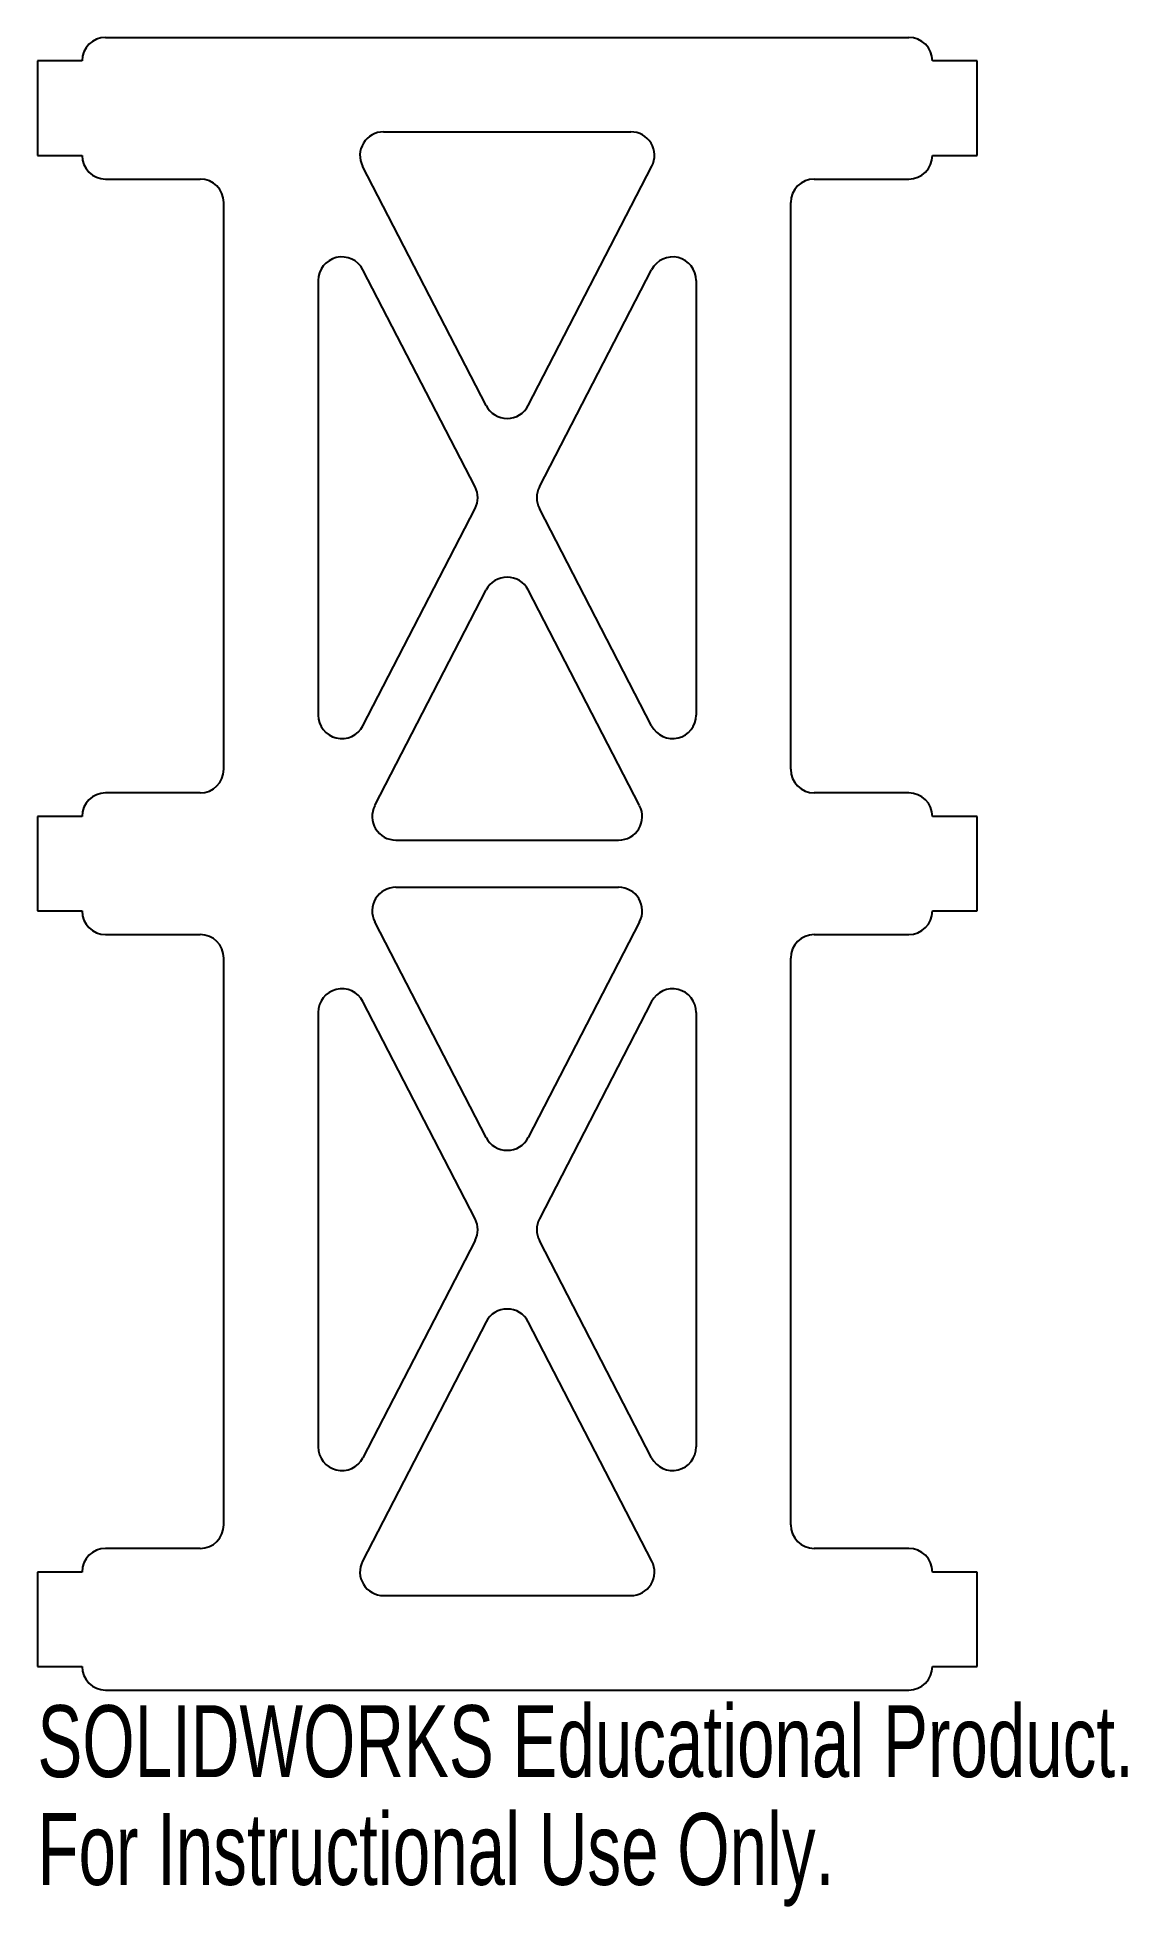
# Model space of a CAD drawing. Header units: inches. Extents: x -1.24 to 1.64, y 1.99 to 6.94.
import ezdxf

# ---------------------------------------------------------------- set-up
doc = ezdxf.new("R2010")
doc.units = ezdxf.units.IN
doc.header["$MEASUREMENT"] = 0
doc.styles.add('SLDTEXTSTYLE0', font='TXT', dxfattribs={"width": 0.7})

msp = doc.modelspace()

# ---------------------------------------------------------------- linework, layer by layer
at = {"color": 7, "linetype": 'Continuous', "lineweight": 25}
for p, q in [((-1.0625, 6.9375), (1.0625, 6.9375)), ((-1.125, 6.875), (-1.2431, 6.875)), ((-1.2431, 6.875), (-1.2431, 6.625)), ((1.2431, 6.875), (1.125, 6.875)), ((1.2431, 6.625), (1.2431, 6.875)), ((-0.3271, 6.6875), (0.3271, 6.6875)), ((-1.2431, 6.625), (-1.125, 6.625)), ((-0.0555, 5.9626), (-0.3826, 6.5963)), ((0.0555, 5.9626), (0.3826, 6.5963)), ((1.125, 6.625), (1.2431, 6.625)), ((-1.0625, 6.5625), (-0.8125, 6.5625)), ((0.8125, 6.5625), (1.0625, 6.5625)), ((-0.75, 5), (-0.75, 6.5)), ((0.75, 5), (0.75, 6.5)), ((-0.5, 6.2939), (-0.5, 5.1436)), ((-0.0851, 5.7474), (-0.382, 6.3225)), ((0.0851, 5.7474), (0.382, 6.3225)), ((0.5, 6.2939), (0.5, 5.1436)), ((-0.382, 5.115), (-0.0851, 5.6901)), ((0.382, 5.115), (0.0851, 5.6901)), ((-0.3504, 4.9037), (-0.0555, 5.4749)), ((0.3504, 4.9037), (0.0555, 5.4749)), ((-0.8125, 4.9375), (-1.0625, 4.9375)), ((1.0625, 4.9375), (0.8125, 4.9375)), ((-1.125, 4.875), (-1.2431, 4.875)), ((-1.2431, 4.875), (-1.2431, 4.625)), ((1.2431, 4.875), (1.125, 4.875)), ((1.2431, 4.625), (1.2431, 4.875)), ((-0.2948, 4.8125), (0.2948, 4.8125)), ((-0.2948, 4.6875), (0.2948, 4.6875)), ((-1.2431, 4.625), (-1.125, 4.625)), ((1.125, 4.625), (1.2431, 4.625)), ((-1.0625, 4.5625), (-0.8125, 4.5625)), ((-0.0555, 4.0251), (-0.3504, 4.5963)), ((0.3504, 4.5963), (0.0555, 4.0251)), ((0.8125, 4.5625), (1.0625, 4.5625)), ((-0.75, 3), (-0.75, 4.5)), ((0.75, 3), (0.75, 4.5)), ((-0.5, 4.3564), (-0.5, 3.2061)), ((-0.0851, 3.8099), (-0.382, 4.385)), ((0.382, 4.385), (0.0851, 3.8099)), ((0.5, 4.3564), (0.5, 3.2061)), ((-0.0851, 3.7526), (-0.382, 3.1775)), ((0.382, 3.1775), (0.0851, 3.7526)), ((-0.0555, 3.5374), (-0.3826, 2.9037)), ((0.3826, 2.9037), (0.0555, 3.5374)), ((-0.8125, 2.9375), (-1.0625, 2.9375)), ((1.0625, 2.9375), (0.8125, 2.9375)), ((-1.125, 2.875), (-1.2431, 2.875)), ((-1.2431, 2.875), (-1.2431, 2.625)), ((1.2431, 2.875), (1.125, 2.875)), ((1.2431, 2.625), (1.2431, 2.875)), ((-0.3271, 2.8125), (0.3271, 2.8125)), ((-1.2431, 2.625), (-1.125, 2.625)), ((1.125, 2.625), (1.2431, 2.625)), ((-1.0625, 2.5625), (1.0625, 2.5625))]:
    msp.add_line(p, q, dxfattribs=at)
for centre, start, end in [((-1.0625, 6.875), 90, 180), ((1.0625, 6.875), 0, 90), ((-0.3271, 6.625), 90, 207.2996), ((0.3271, 6.625), 332.7004, 90), ((-1.0625, 6.625), 180, 270), ((1.0625, 6.625), 270, 0), ((-0.8125, 6.5), 0, 90), ((0.8125, 6.5), 90, 180), ((-0.4375, 6.2939), 27.2996, 180), ((0.4375, 6.2939), 0, 152.7004), ((0, 5.9913), 207.2996, 332.7004), ((-0.1407, 5.7188), 332.7004, 27.2996), ((0.1407, 5.7188), 152.7004, 207.2996), ((0, 5.4462), 27.2996, 152.7004), ((-0.4375, 5.1436), 180, 332.7004), ((0.4375, 5.1436), 207.2996, 0), ((-0.8125, 5), 270, 0), ((0.8125, 5), 180, 270), ((-1.0625, 4.875), 90, 180), ((-0.2948, 4.875), 152.7004, 270), ((0.2948, 4.875), 270, 27.2996), ((1.0625, 4.875), 0, 90), ((-0.2948, 4.625), 90, 207.2996), ((0.2948, 4.625), 332.7004, 90), ((-1.0625, 4.625), 180, 270), ((1.0625, 4.625), 270, 0), ((-0.8125, 4.5), 0, 90), ((0.8125, 4.5), 90, 180), ((-0.4375, 4.3564), 27.2996, 180), ((0.4375, 4.3564), 0, 152.7004), ((0, 4.0538), 207.2996, 332.7004), ((-0.1407, 3.7812), 332.7004, 27.2996), ((0.1407, 3.7812), 152.7004, 207.2996), ((0, 3.5087), 27.2996, 152.7004), ((-0.4375, 3.2061), 180, 332.7004), ((0.4375, 3.2061), 207.2996, 0), ((-0.8125, 3), 270, 0), ((0.8125, 3), 180, 270), ((-1.0625, 2.875), 90, 180), ((1.0625, 2.875), 0, 90), ((-0.3271, 2.875), 152.7004, 270), ((0.3271, 2.875), 270, 27.2996), ((-1.0625, 2.625), 180, 270), ((1.0625, 2.625), 270, 0)]:
    msp.add_arc(centre, 0.0625, start, end, dxfattribs=at)

# ---------------------------------------------------------------- texts
at = {"color": 7, "linetype": 'Continuous', "char_height": 0.1903, "attachment_point": 1, "style": 'SLDTEXTSTYLE0'}
for s, insert in [('SOLIDWORKS Educational Product.', (-1.2431, 2.5224)), ('For Instructional Use Only.', (-1.2431, 2.2369))]:
    msp.add_mtext(s, dxfattribs=dict(at, insert=insert))

doc.saveas('drawing.dxf')
